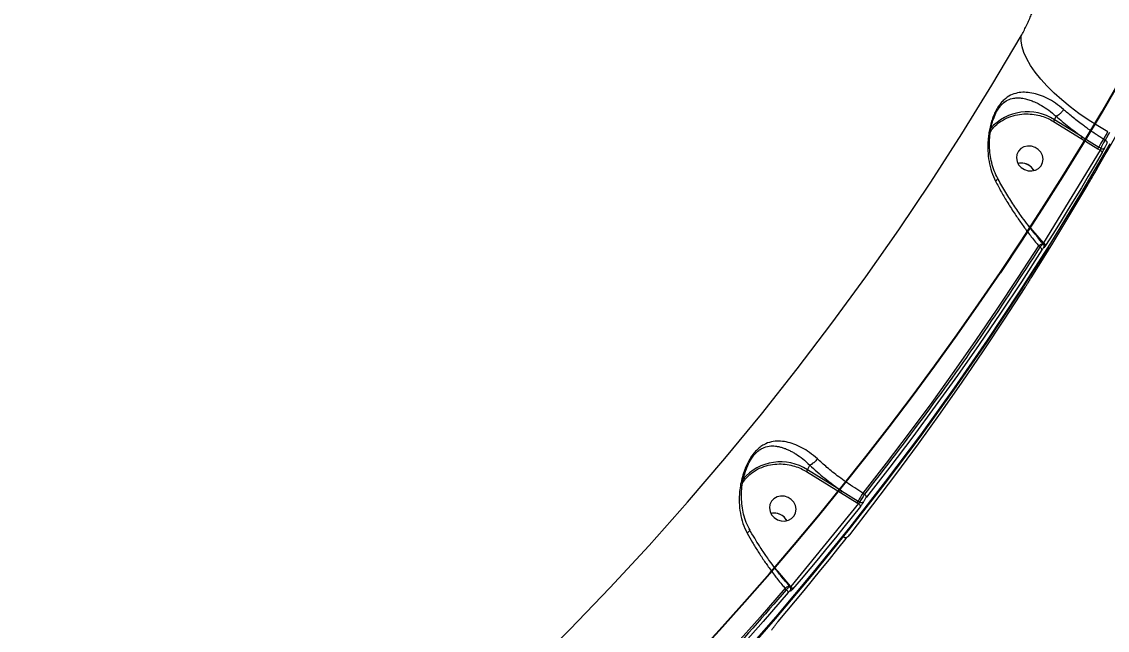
# Model space of a CAD drawing. Header units: millimetres. Extents: x -5609 to 5139, y -3980 to 3221.
# Drawn here: x 3141.1 to 3503.2, y -271.7 to -68.9 of the extents above; entities that cross this region are included whole.
import ezdxf

# ---------------------------------------------------------------- set-up
doc = ezdxf.new("R2010")
doc.units = ezdxf.units.MM
doc.layers.add('DIKOM_ОБЪЕКТ', color=7, linetype='Continuous')
doc.layers.add('DIKOM_РАЗМЕР_ОБЪЕКТА', color=7, linetype='Continuous')
doc.styles.add('style1', font='arial.ttf', dxfattribs={"width": 0.8})
doc.dimstyles.new('1-50', dxfattribs={"dimtxt": 300, "dimasz": 200, "dimexe": 100, "dimexo": 0, "dimgap": 100, "dimtad": 1, "dimtxsty": 'style1', "dimcen": 200, "dimclrd": 7, "dimclre": 7, "dimclrt": 7, "dimadec": 1, "dimazin": 2, "dimtfac": 1, "dimtmove": 0, "dimatfit": 2, "dimfxl": 0, "dimlwd": 25, "dimlwe": 18, "dimarcsym": 0})

# ---------------------------------------------------------------- blocks, each defined once
blk = doc.blocks.new('A$Cc336a1e3')
at = {"color": 7, "linetype": 'Continuous', "lineweight": 15}
for p, q in [((6285.36, 1171.51), (6285.92, 1173.05)), ((6305.4, 1170.78), (6314.62, 1165.09)), ((6305.73, 1171.35), (6306.26, 1172.53)), ((6314.95, 1165.66), (6305.73, 1171.35)), ((6306.26, 1172.53), (6306.26, 1172.53)), ((6324.09, 1167.09), (6322.62, 1164.56)), ((6314.62, 1165.09), (6320.16, 1161.71)), ((6314.95, 1165.66), (6320.48, 1162.25)), ((6322.06, 1164.91), (6322.62, 1164.56)), ((6320.92, 1161.25), (6302.05, 1130.28)), ((6320.16, 1161.71), (6320.92, 1161.25)), ((6321.14, 1161.84), (6320.48, 1162.25)), ((6319.19, 1153.71), (6320.08, 1155.27)), ((6320.08, 1155.27), (6320.55, 1156.07)), ((6302.05, 1130.28), (6297.81, 1135.25)), ((6302.05, 1129.89), (6301.88, 1130.08)), ((6302.05, 1130.28), (6302.04, 1129.99)), ((6300.85, 1128.85), (6300.4, 1129.37)), ((6223.01, 1054.07), (6234.36, 1047.06)), ((6223.34, 1054.64), (6224.07, 1056.26)), ((6234.69, 1047.63), (6223.34, 1054.64)), ((6234.36, 1047.06), (6239.92, 1043.68)), ((6234.69, 1047.63), (6240.24, 1044.21)), ((6241.82, 1046.87), (6242.38, 1046.52)), ((6240.36, 1043.41), (6217.72, 1015.81)), ((6239.92, 1043.68), (6240.36, 1043.41)), ((6240.74, 1043.9), (6240.24, 1044.21)), ((6236.21, 1031.76), (6236.18, 1031.72)), ((6217.63, 1015.91), (6213.4, 1020.88)), ((6216.26, 1014.68), (6215.83, 1015.18)), ((6217.58, 1015.58), (6217.31, 1015.89)), ((6217.72, 1015.81), (6217.63, 1015.91))]:
    blk.add_line(p, q, dxfattribs=at)
at = {"color": 8, "linetype": 'Continuous', "lineweight": 15}
for p, q in [((6297.81, 1135.25), (6296.85, 1136.36)), ((6213.4, 1020.88), (6212.14, 1022.33))]:
    blk.add_line(p, q, dxfattribs=at)
at = {"color": 7, "linetype": 'Continuous', "lineweight": 15, "flags": 128}
for points in [[(6200.12, 991.1), (6212.9, 1005.7), (6225.38, 1020.53), (6237.58, 1035.58), (6249.48, 1050.84), (6261.09, 1066.31), (6272.39, 1081.99), (6283.39, 1097.87), (6294.08, 1113.95), (6304.46, 1130.22), (6314.52, 1146.68), (6324.27, 1163.32)], [(6130.47, 987.83), (6144.1, 1001.47), (6157.45, 1015.35), (6170.52, 1029.48), (6183.3, 1043.84), (6195.79, 1058.43), (6207.99, 1073.25), (6219.9, 1088.29), (6231.5, 1103.54), (6242.79, 1119.01), (6253.78, 1134.68), (6264.46, 1150.55), (6274.82, 1166.62), (6284.86, 1182.88), (6294.58, 1199.32)], [(6323.5, 1167.38), (6320.19, 1169.3), (6316.98, 1171.34), (6313.89, 1173.47), (6310.94, 1175.69), (6308.17, 1177.96), (6305.6, 1180.27), (6303.26, 1182.6), (6301.15, 1184.92), (6299.31, 1187.21), (6297.76, 1189.46), (6296.49, 1191.65), (6295.54, 1193.74), (6294.89, 1195.73), (6294.57, 1197.6), (6294.58, 1199.32)], [(6323.5, 1167.38), (6323.32, 1167.07), (6323.14, 1166.76), (6322.96, 1166.45), (6322.78, 1166.14), (6322.6, 1165.84), (6322.42, 1165.53), (6322.24, 1165.22), (6322.06, 1164.91)], [(6294.61, 1155.42), (6295.69, 1154.73), (6296.91, 1154.34), (6298.17, 1154.28), (6299.38, 1154.56), (6300.43, 1155.15), (6301.24, 1156.01), (6301.74, 1157.07), (6301.9, 1158.24), (6301.7, 1159.42), (6301.16, 1160.53), (6300.32, 1161.47), (6299.24, 1162.16), (6298.02, 1162.55), (6296.76, 1162.61), (6295.55, 1162.33), (6294.5, 1161.74), (6293.69, 1160.88), (6293.19, 1159.82), (6293.03, 1158.65), (6293.23, 1157.47), (6293.77, 1156.36), (6294.61, 1155.42)], [(6321.63, 1160.4), (6319.33, 1156.49), (6317.01, 1152.59), (6314.68, 1148.7), (6312.33, 1144.82), (6309.96, 1140.96), (6307.57, 1137.1), (6305.16, 1133.25), (6302.74, 1129.41)], [(6297.76, 1155.76), (6298.6, 1154.82), (6298.86, 1154.4)], [(6317.72, 1151.17), (6317.9, 1151.49), (6318.09, 1151.8), (6318.27, 1152.12), (6318.45, 1152.44), (6318.64, 1152.75), (6318.82, 1153.07), (6319, 1153.39), (6319.19, 1153.71)], [(6297.95, 1118.71), (6300.37, 1122.54), (6302.78, 1126.39), (6305.17, 1130.25), (6307.54, 1134.12), (6309.89, 1138), (6312.22, 1141.89), (6314.54, 1145.79), (6316.84, 1149.7)], [(6300.4, 1129.37), (6293.54, 1118.76), (6286.54, 1108.23), (6279.41, 1097.78), (6272.15, 1087.42), (6264.76, 1077.15), (6257.24, 1066.97), (6249.59, 1056.87), (6241.82, 1046.87)], [(6301.55, 1127.98), (6294.69, 1117.38), (6287.7, 1106.87), (6280.58, 1096.44), (6273.33, 1086.09), (6265.95, 1075.83), (6258.43, 1065.66), (6250.79, 1055.57), (6243.03, 1045.58)], [(6237.41, 1033.03), (6245.18, 1043.03), (6252.82, 1053.11), (6260.33, 1063.28), (6267.71, 1073.54), (6274.96, 1083.89), (6282.08, 1094.32), (6289.07, 1104.83), (6295.93, 1115.43)], [(6212.22, 1038.71), (6213.3, 1038.02), (6214.51, 1037.63), (6215.78, 1037.57), (6216.98, 1037.85), (6218.03, 1038.44), (6218.85, 1039.3), (6219.35, 1040.36), (6219.51, 1041.53), (6219.31, 1042.71), (6218.77, 1043.82), (6217.92, 1044.76), (6216.85, 1045.45), (6215.63, 1045.84), (6214.37, 1045.9), (6213.16, 1045.62), (6212.11, 1045.03), (6211.3, 1044.17), (6210.79, 1043.11), (6210.63, 1041.94), (6210.84, 1040.76), (6211.38, 1039.65), (6212.22, 1038.71)], [(6241, 1042.47), (6238.22, 1038.97), (6235.43, 1035.49), (6232.62, 1032.02), (6229.8, 1028.56), (6226.96, 1025.11), (6224.1, 1021.68), (6221.23, 1018.26), (6218.35, 1014.84)], [(6215.37, 1039.05), (6216.21, 1038.11), (6216.47, 1037.69)], [(6213.56, 1004.14), (6216.44, 1007.55), (6219.31, 1010.98), (6222.17, 1014.41), (6225.01, 1017.86), (6227.83, 1021.32), (6230.64, 1024.79), (6233.43, 1028.27), (6236.21, 1031.76)], [(6215.83, 1015.18), (6207.49, 1005.53), (6199.02, 995.98), (6190.43, 986.53), (6181.72, 977.18), (6172.89, 967.93), (6163.94, 958.78), (6154.87, 949.74), (6145.68, 940.81)], [(6216.89, 1013.72), (6208.55, 1004.08), (6200.1, 994.54), (6191.52, 985.1), (6182.81, 975.76), (6173.99, 966.52), (6165.05, 957.38), (6156, 948.35), (6146.82, 939.43)]]:
    blk.add_lwpolyline(points, dxfattribs=at)
at = {"color": 8, "linetype": 'Continuous', "lineweight": 15, "flags": 128}
for points in [[(6300.4, 1129.37), (6300.72, 1129.6), (6301.02, 1129.79), (6301.29, 1129.94), (6301.51, 1130.05), (6301.69, 1130.11), (6301.82, 1130.11), (6301.88, 1130.08)], [(6302.04, 1129.99), (6302, 1129.97), (6301.99, 1129.96)], [(6303.77, 1128.91), (6293.75, 1113.21), (6283.06, 1097.14), (6272.06, 1081.26), (6260.75, 1065.58), (6249.15, 1050.1), (6237.25, 1034.84), (6225.05, 1019.79), (6212.56, 1004.97), (6199.79, 990.36)], [(6215.83, 1015.18), (6216.15, 1015.41), (6216.45, 1015.6), (6216.72, 1015.76), (6216.94, 1015.86), (6217.12, 1015.92), (6217.25, 1015.93), (6217.31, 1015.89)]]:
    blk.add_lwpolyline(points, dxfattribs=at)
at = {"color": 8, "linetype": 'Continuous', "lineweight": 15}
for centre, radius, start, end in [((6296.74, 1157.55), 16.47, 56.8932, 138.685), ((6214.35, 1040.87), 16.45, 56.8578, 139.8074)]:
    blk.add_arc(centre, radius, start, end, dxfattribs=at)
at = {"color": 7, "linetype": 'Continuous', "lineweight": 15}
for centre, radius, start, end in [((6309.91, 1168.23), 5.66, 326.2945, 332.9682), ((6349.09, 1147.07), 32.39, 146.5783, 152.0513), ((6322.27, 1163.54), 1.08, 9.6379, 71.0109), ((6314.68, 1165.33), 6.57, 326.6174, 332.0123), ((6321.7, 1162.66), 0.989, 235.8011, 322.9014), ((6294.63, 1152.11), 4.81, 49.3637, 103.4254), ((6294.64, 1152.13), 4.79, 28.1886, 103.593), ((6301.52, 1129.21), 0.935, 340.336, 56.187), ((6301.65, 1129.25), 1.11, 8.4745, 68.8423), ((6268.9, 1028.99), 32.45, 146.5759, 152.0386), ((6241.82, 1045.44), 1.21, 6.5562, 62.6427), ((6234.57, 1047.22), 6.42, 326.5541, 332.0756), ((6241.3, 1044.73), 1, 235.8146, 315.2613), ((6212.24, 1035.4), 4.8, 49.356, 103.4301), ((6212.25, 1035.42), 4.79, 28.1842, 103.5935), ((6217.11, 1014.73), 1.24, 5.3915, 60.564)]:
    blk.add_arc(centre, radius, start, end, dxfattribs=at)
for points, knots in [([(5736.74, 1386.37), (5740.01, 1382.78), (5746.55, 1375.6), (5756.36, 1364.27), (5766.14, 1352.59), (5775.88, 1340.52), (5784.99, 1328.83), (5793.49, 1317.59), (5801.38, 1306.86), (5809.27, 1295.84), (5817.14, 1284.52), (5825, 1272.93), (5832.67, 1261.28), (5840.18, 1249.58), (5847.5, 1237.85), (5854.78, 1225.88), (5861.99, 1213.69), (5869.12, 1201.28), (5875.71, 1189.48), (5881.77, 1178.33), (5887.33, 1167.85), (5892.8, 1157.25), (5898.19, 1146.55), (5903.48, 1135.75), (5908.65, 1124.87), (5914.75, 1111.69), (5921.62, 1096.18), (5929.09, 1078.39), (5936.16, 1060.56), (5941.81, 1045.32), (5946.25, 1032.66), (5949.63, 1022.54), (5952.85, 1012.48), (5955.87, 1002.47), (5958.7, 992.55), (5961.33, 982.71), (5964.01, 971.98), (5966.62, 960.42), (5969.07, 948.15), (5971.1, 936.17), (5972.72, 924.52), (5973.99, 912.44), (5974.78, 900.08), (5974.93, 887.65), (5974.45, 875.89), (5973.55, 868.73), (5973.1, 865.15)], [0, 0, 0, 0, 0.025201, 0.050426, 0.075478, 0.100439, 0.125533, 0.145965, 0.166556, 0.187307, 0.208217, 0.229287, 0.250515, 0.270801, 0.291287, 0.311973, 0.332861, 0.35395, 0.375239, 0.39266, 0.410236, 0.427968, 0.445856, 0.463899, 0.482097, 0.500451, 0.530196, 0.560356, 0.590931, 0.62192, 0.639817, 0.657849, 0.676016, 0.69432, 0.712759, 0.731334, 0.750044, 0.774713, 0.799566, 0.824602, 0.849822, 0.875227, 0.906171, 0.937281, 0.968557, 1, 1, 1, 1]), ([(6294.58, 1199.32), (6294.87, 1199.84), (6295.45, 1200.88), (6296.31, 1202.57), (6297.11, 1204.27), (6297.82, 1205.94), (6298.41, 1207.5), (6298.86, 1208.9), (6299.16, 1210.09), (6299.21, 1210.67), (6299.24, 1210.95)], [0, 0, 0, 0, 0.129653, 0.258127, 0.385532, 0.510889, 0.635321, 0.757513, 0.87922, 1, 1, 1, 1]), ([(6319.95, 1155.08), (6322.32, 1159.21), (6327.75, 1168.68), (6335.93, 1183.69), (6343.63, 1198.29), (6348.27, 1207.54), (6350.14, 1211.28)], [0, 0, 0, 0, 0.223719, 0.513537, 0.803319, 1, 1, 1, 1]), ([(6308.77, 1174.79), (6307.88, 1175.52), (6306.1, 1176.97), (6303.37, 1178.53), (6300.7, 1179.66), (6298.13, 1180.34), (6295.68, 1180.59), (6293.33, 1180.39), (6291.07, 1179.65), (6289.23, 1178.42), (6287.83, 1176.95), (6286.83, 1175.57), (6285.93, 1173.96), (6285.18, 1172.21), (6284.56, 1170.36), (6284.09, 1168.48), (6283.76, 1166.58), (6283.48, 1164.1), (6283.42, 1161.05), (6283.81, 1157.48), (6284.62, 1154.04), (6285.58, 1151.91), (6286.05, 1150.85)], [0, 0, 0, 0, 0.060852, 0.122025, 0.182976, 0.244657, 0.306476, 0.368867, 0.431754, 0.495553, 0.528769, 0.560444, 0.592791, 0.625309, 0.656247, 0.689526, 0.72115, 0.75263, 0.815303, 0.877014, 0.938731, 1, 1, 1, 1]), ([(6308.77, 1174.79), (6308.6, 1174.55), (6308.33, 1174.16), (6307.88, 1173.67), (6307.43, 1173.22), (6306.96, 1172.86), (6306.54, 1172.62), (6306.36, 1172.56), (6306.26, 1172.53)], [0, 0, 0, 0, 0.239239, 0.368294, 0.500129, 0.734002, 0.865035, 1, 1, 1, 1]), ([(6322.06, 1164.91), (6322.06, 1164.91), (6322.06, 1164.91), (6322.06, 1164.91), (6322.06, 1164.91), (6322.05, 1164.91), (6322.03, 1164.92), (6321.96, 1164.97), (6321.66, 1165.15), (6321.02, 1165.56), (6319.91, 1166.27), (6318.76, 1167.04), (6317.74, 1167.74), (6317, 1168.26), (6316.33, 1168.74), (6315.71, 1169.19), (6314.69, 1169.94), (6313.33, 1170.98), (6311.66, 1172.32), (6310.15, 1173.58), (6309.22, 1174.4), (6308.77, 1174.79)], [0, 0, 0, 0, 0.000004, 0.000013, 0.000076, 0.000277, 0.001045, 0.004048, 0.015882, 0.062908, 0.141096, 0.250437, 0.308198, 0.361966, 0.411719, 0.457481, 0.499226, 0.637934, 0.767621, 0.888319, 1, 1, 1, 1]), ([(6286.82, 1151.75), (6286.4, 1152.61), (6285.55, 1154.31), (6284.47, 1157.9), (6283.97, 1161.61), (6284.05, 1165.32), (6284.4, 1168.02), (6284.83, 1170.11), (6285.25, 1171.23), (6285.36, 1171.51)], [0, 0, 0, 0, 0.145096, 0.289017, 0.566263, 0.701272, 0.831445, 0.957401, 1, 1, 1, 1]), ([(6285.33, 1171.52), (6285.38, 1171.65), (6285.54, 1172.18), (6285.77, 1172.67), (6285.94, 1173.03)], [0, 0, 0, 0, 0.255418, 1, 1, 1, 1]), ([(6305.73, 1171.35), (6305.72, 1171.32), (6305.69, 1171.26), (6305.6, 1171.11), (6305.5, 1170.94), (6305.43, 1170.83), (6305.4, 1170.78)], [0, 0, 0, 0, 0.249974, 0.499993, 0.750045, 1, 1, 1, 1]), ([(6306.26, 1172.53), (6307.64, 1171.34), (6310.38, 1168.97), (6313.43, 1166.76), (6314.95, 1165.66)], [0, 0, 0, 0, 0.501791, 1, 1, 1, 1]), ([(6322.62, 1164.56), (6322.49, 1164.34), (6322.2, 1163.87), (6321.82, 1163.18), (6321.54, 1162.65), (6321.31, 1162.21), (6321.21, 1161.98), (6321.14, 1161.84)], [0, 0, 0, 0, 0.226841, 0.499336, 0.652294, 0.786871, 1, 1, 1, 1]), ([(6323.33, 1163.72), (6323.25, 1163.57), (6323.08, 1163.28), (6322.83, 1162.81), (6322.62, 1162.37), (6322.53, 1162.16), (6322.49, 1162.06)], [0, 0, 0, 0, 0.249895, 0.499835, 0.749829, 1, 1, 1, 1]), ([(6321.14, 1161.84), (6321.13, 1161.81), (6321.12, 1161.76), (6321.09, 1161.66), (6321.05, 1161.57), (6321.02, 1161.47), (6320.97, 1161.36), (6320.94, 1161.29), (6320.92, 1161.25)], [0, 0, 0, 0, 0.208948, 0.344324, 0.499976, 0.655698, 0.791169, 1, 1, 1, 1]), ([(6321.63, 1160.4), (6321.64, 1160.46), (6321.65, 1160.57), (6321.5, 1160.8), (6321.24, 1161.05), (6321.03, 1161.18), (6320.92, 1161.25)], [0, 0, 0, 0, 0.240549, 0.499865, 0.759276, 1, 1, 1, 1]), ([(6322.49, 1162.06), (6322.44, 1161.96), (6322.35, 1161.75), (6322.13, 1161.31), (6321.88, 1160.84), (6321.72, 1160.55), (6321.63, 1160.4)], [0, 0, 0, 0, 0.250166, 0.500147, 0.750013, 1, 1, 1, 1]), ([(6301.88, 1130.08), (6300.7, 1131.49), (6298.16, 1134.51), (6294.8, 1139), (6291.75, 1143.46), (6289.05, 1147.73), (6287.43, 1150.66), (6286.6, 1152.17)], [0, 0, 0, 0, 0.203706, 0.437416, 0.612022, 0.799513, 1, 1, 1, 1]), ([(6286.05, 1150.85), (6286.69, 1149.66), (6287.96, 1147.26), (6290.16, 1143.57), (6292.07, 1140.59), (6293.61, 1138.33), (6294.67, 1136.81), (6295.74, 1135.33), (6296.84, 1133.85), (6298.05, 1132.28), (6299.25, 1130.76), (6300.07, 1129.77), (6300.4, 1129.37)], [0, 0, 0, 0, 0.162666, 0.327659, 0.49978, 0.569176, 0.640967, 0.711062, 0.777182, 0.8517, 0.939188, 1, 1, 1, 1]), ([(6316.84, 1149.7), (6316.92, 1149.83), (6317.08, 1150.1), (6317.23, 1150.36), (6317.32, 1150.5), (6317.29, 1150.46), (6317.28, 1150.43)], [0, 0, 0, 0, 0.249848, 0.49978, 0.749754, 1, 1, 1, 1]), ([(6316.86, 1150.13), (6316.97, 1150.23), (6317.26, 1150.46), (6317.51, 1150.87), (6317.67, 1151.12)], [0, 0, 0, 0, 0.401239, 1, 1, 1, 1]), ([(6317.28, 1150.43), (6317.27, 1150.41), (6317.25, 1150.37), (6317.33, 1150.5), (6317.48, 1150.77), (6317.64, 1151.04), (6317.72, 1151.17)], [0, 0, 0, 0, 0.250232, 0.500269, 0.750143, 1, 1, 1, 1]), ([(6302.26, 1128.99), (6302.28, 1129.07), (6302.3, 1129.25), (6302.26, 1129.5), (6302.17, 1129.73), (6302.07, 1129.85), (6302.02, 1129.91)], [0, 0, 0, 0, 0.241653, 0.491879, 0.746193, 1, 1, 1, 1]), ([(6300.85, 1128.85), (6294.73, 1119.46), (6282.48, 1100.68), (6262.97, 1073.22), (6249.24, 1055.42), (6242.38, 1046.52)], [0, 0, 0, 0, 0.333329, 0.666674, 1, 1, 1, 1]), ([(6301.55, 1127.98), (6301.55, 1128.03), (6301.56, 1128.15), (6301.41, 1128.39), (6301.17, 1128.64), (6300.95, 1128.78), (6300.85, 1128.85)], [0, 0, 0, 0, 0.240601, 0.500113, 0.759457, 1, 1, 1, 1]), ([(6302.15, 1128.69), (6302.14, 1128.72), (6302.14, 1128.78), (6302.01, 1128.65), (6301.81, 1128.38), (6301.63, 1128.11), (6301.55, 1127.98)], [0, 0, 0, 0, 0.25012, 0.500106, 0.749974, 1, 1, 1, 1]), ([(6302.4, 1128.9), (6302.35, 1128.84), (6302.27, 1128.73), (6302.19, 1128.65), (6302.14, 1128.62), (6302.14, 1128.67), (6302.15, 1128.69)], [0, 0, 0, 0, 0.249521, 0.499765, 0.750243, 1, 1, 1, 1]), ([(6302.74, 1129.41), (6302.68, 1129.31), (6302.55, 1129.11), (6302.45, 1128.97), (6302.4, 1128.9)], [0, 0, 0, 0, 0.502415, 1, 1, 1, 1]), ([(6295.93, 1115.43), (6296.02, 1115.57), (6296.21, 1115.87), (6296.5, 1116.33), (6296.77, 1116.77), (6296.88, 1116.97), (6296.94, 1117.06)], [0, 0, 0, 0, 0.250163, 0.500038, 0.750052, 1, 1, 1, 1]), ([(6296.94, 1117.06), (6296.98, 1117.13), (6297.05, 1117.25), (6297.2, 1117.49), (6297.36, 1117.77), (6297.49, 1117.96), (6297.55, 1118.06)], [0, 0, 0, 0, 0.249808, 0.500256, 0.750562, 1, 1, 1, 1]), ([(6297.55, 1118.06), (6297.61, 1118.17), (6297.75, 1118.39), (6297.89, 1118.6), (6297.95, 1118.71)], [0, 0, 0, 0, 0.497871, 1, 1, 1, 1]), ([(6226.62, 1058.32), (6225.76, 1059.05), (6224.05, 1060.51), (6221.41, 1062.11), (6218.8, 1063.29), (6216.24, 1064.03), (6213.73, 1064.31), (6211.26, 1064.08), (6209.18, 1063.33), (6207.52, 1062.26), (6206.29, 1061.18), (6205.12, 1059.85), (6204.07, 1058.29), (6203.15, 1056.57), (6202.29, 1054.58), (6201.56, 1052.32), (6201, 1049.87), (6200.6, 1047.01), (6200.5, 1043.77), (6200.86, 1040.21), (6201.68, 1036.74), (6202.7, 1034.6), (6203.2, 1033.53)], [0, 0, 0, 0, 0.061027, 0.122221, 0.183665, 0.245485, 0.307601, 0.36982, 0.433521, 0.466862, 0.498204, 0.530693, 0.563162, 0.594249, 0.627588, 0.669738, 0.711895, 0.753655, 0.815789, 0.877564, 0.938674, 1, 1, 1, 1]), ([(6226.62, 1058.32), (6226.47, 1058.11), (6226.2, 1057.75), (6225.78, 1057.31), (6225.51, 1057.08), (6225.4, 1056.98), (6225.36, 1056.95), (6225.36, 1056.95), (6225.35, 1056.94), (6225.35, 1056.94), (6224.95, 1056.88), (6224.7, 1056.37), (6224.27, 1056.3), (6224.07, 1056.26)], [0, 0, 0, 0, 0.208183, 0.368039, 0.466832, 0.492038, 0.498508, 0.500213, 0.500694, 0.500798, 0.50093, 0.758172, 1, 1, 1, 1]), ([(6241.82, 1046.87), (6240.9, 1047.44), (6239.01, 1048.62), (6236.33, 1050.45), (6233.88, 1052.23), (6231.74, 1053.89), (6229.86, 1055.44), (6228.15, 1056.9), (6227.12, 1057.86), (6226.62, 1058.32)], [0, 0, 0, 0, 0.16691, 0.343411, 0.499297, 0.637444, 0.766942, 0.887795, 1, 1, 1, 1]), ([(6202.24, 1052.73), (6202.42, 1053.38), (6202.74, 1054.5), (6203.21, 1055.6), (6203.41, 1056.05)], [0, 0, 0, 0, 0.580079, 1, 1, 1, 1]), ([(6202.26, 1052.7), (6202.32, 1052.98), (6202.59, 1054.11), (6203.05, 1055.21), (6203.39, 1056.03)], [0, 0, 0, 0, 0.252773, 1, 1, 1, 1]), ([(6223.34, 1054.64), (6223.33, 1054.61), (6223.3, 1054.55), (6223.21, 1054.4), (6223.11, 1054.23), (6223.04, 1054.12), (6223.01, 1054.07)], [0, 0, 0, 0, 0.250192, 0.500164, 0.74981, 1, 1, 1, 1]), ([(6224.07, 1056.26), (6224.07, 1056.26), (6224.07, 1056.26), (6224.07, 1056.26), (6224.07, 1056.26)], [0, 0, 0, 0, 0.469961, 1, 1, 1, 1]), ([(6224.07, 1056.26), (6225.72, 1054.77), (6229.01, 1051.78), (6232.8, 1049.01), (6234.69, 1047.63)], [0, 0, 0, 0, 0.500719, 1, 1, 1, 1]), ([(6204.16, 1034.5), (6203.71, 1035.36), (6202.82, 1037.07), (6201.98, 1039.82), (6201.46, 1042.61), (6201.23, 1046.3), (6201.46, 1049.7), (6202.1, 1052.11), (6202.26, 1052.7)], [0, 0, 0, 0, 0.157132, 0.311649, 0.463955, 0.614965, 0.905205, 1, 1, 1, 1]), ([(6234.36, 1047.06), (6234.39, 1047.11), (6234.44, 1047.19), (6234.51, 1047.3), (6234.56, 1047.39), (6234.61, 1047.47), (6234.66, 1047.56), (6234.68, 1047.6), (6234.69, 1047.63)], [0, 0, 0, 0, 0.239366, 0.368242, 0.500114, 0.631798, 0.760563, 1, 1, 1, 1]), ([(6242.38, 1046.52), (6242.21, 1046.28), (6241.88, 1045.82), (6241.4, 1045.08), (6240.99, 1044.4), (6240.82, 1044.06), (6240.74, 1043.9)], [0, 0, 0, 0, 0.2637, 0.499766, 0.750621, 1, 1, 1, 1]), ([(6240.6, 1043.66), (6240.56, 1043.62), (6240.49, 1043.53), (6240.4, 1043.45), (6240.36, 1043.41)], [0, 0, 0, 0, 0.465791, 1, 1, 1, 1]), ([(6241, 1042.47), (6241.01, 1042.52), (6241.02, 1042.64), (6240.89, 1042.89), (6240.66, 1043.17), (6240.45, 1043.33), (6240.36, 1043.41)], [0, 0, 0, 0, 0.240555, 0.500011, 0.75936, 1, 1, 1, 1]), ([(6240.74, 1043.9), (6240.72, 1043.86), (6240.69, 1043.8), (6240.63, 1043.71), (6240.6, 1043.66)], [0, 0, 0, 0, 0.495289, 1, 1, 1, 1]), ([(6242.02, 1044.02), (6241.97, 1043.92), (6241.87, 1043.72), (6241.61, 1043.31), (6241.31, 1042.87), (6241.1, 1042.6), (6241, 1042.47)], [0, 0, 0, 0, 0.250115, 0.500145, 0.750009, 1, 1, 1, 1]), ([(6243.03, 1045.58), (6242.92, 1045.45), (6242.72, 1045.18), (6242.42, 1044.74), (6242.17, 1044.32), (6242.07, 1044.12), (6242.02, 1044.02)], [0, 0, 0, 0, 0.249983, 0.499781, 0.749893, 1, 1, 1, 1]), ([(6203.2, 1033.53), (6203.78, 1032.51), (6204.94, 1030.44), (6206.89, 1027.29), (6208.6, 1024.72), (6210.01, 1022.69), (6211.11, 1021.17), (6212.23, 1019.67), (6213.46, 1018.08), (6214.63, 1016.62), (6215.47, 1015.61), (6215.83, 1015.18)], [0, 0, 0, 0, 0.162936, 0.328001, 0.500244, 0.573834, 0.656939, 0.74955, 0.822708, 0.924847, 1, 1, 1, 1]), ([(6217.31, 1015.89), (6216.39, 1016.99), (6214.71, 1018.98), (6212.51, 1021.82), (6210.81, 1024.12), (6209.54, 1025.94), (6208.4, 1027.61), (6207.14, 1029.53), (6205.58, 1032.02), (6204.52, 1033.87), (6203.93, 1034.9)], [0, 0, 0, 0, 0.183958, 0.335807, 0.456854, 0.547371, 0.618413, 0.715469, 0.842625, 1, 1, 1, 1]), ([(6236.81, 1032.4), (6236.73, 1032.31), (6236.57, 1032.14), (6236.21, 1032.01), (6235.82, 1032.01), (6235.6, 1032.12), (6235.49, 1032.18)], [0, 0, 0, 0, 0.241025, 0.499821, 0.758842, 1, 1, 1, 1]), ([(6236.21, 1031.76), (6236.31, 1031.88), (6236.5, 1032.12), (6236.71, 1032.36), (6236.83, 1032.47), (6236.82, 1032.42), (6236.81, 1032.4)], [0, 0, 0, 0, 0.249794, 0.499717, 0.749718, 1, 1, 1, 1]), ([(6236.79, 1032.38), (6236.8, 1032.38), (6236.99, 1032.52), (6237.18, 1032.75), (6237.35, 1032.98)], [0, 0, 0, 0, 0.040821, 1, 1, 1, 1]), ([(6236.81, 1032.4), (6236.81, 1032.37), (6236.79, 1032.32), (6236.91, 1032.43), (6237.12, 1032.67), (6237.31, 1032.91), (6237.41, 1033.03)], [0, 0, 0, 0, 0.250251, 0.500217, 0.750118, 1, 1, 1, 1]), ([(6236.16, 1031.73), (6236.16, 1031.74), (6236.17, 1031.77), (6236.15, 1031.8), (6236.14, 1031.81)], [0, 0, 0, 0, 0.500721, 1, 1, 1, 1]), ([(6216.26, 1014.68), (6208.83, 1006.15), (6193.96, 989.08), (6170.6, 964.32), (6154.37, 948.41), (6146.26, 940.45)], [0, 0, 0, 0, 0.333329, 0.666673, 1, 1, 1, 1]), ([(6216.89, 1013.72), (6216.9, 1013.77), (6216.91, 1013.89), (6216.78, 1014.15), (6216.55, 1014.43), (6216.36, 1014.6), (6216.26, 1014.68)], [0, 0, 0, 0, 0.240697, 0.499991, 0.759293, 1, 1, 1, 1]), ([(6217.62, 1014.28), (6217.62, 1014.31), (6217.61, 1014.38), (6217.44, 1014.29), (6217.2, 1014.07), (6216.99, 1013.83), (6216.89, 1013.72)], [0, 0, 0, 0, 0.250191, 0.500235, 0.750127, 1, 1, 1, 1]), ([(6217.82, 1014.74), (6217.83, 1014.82), (6217.84, 1014.99), (6217.79, 1015.22), (6217.7, 1015.43), (6217.61, 1015.55), (6217.56, 1015.6)], [0, 0, 0, 0, 0.246894, 0.498705, 0.75088, 1, 1, 1, 1]), ([(6218.35, 1014.84), (6218.24, 1014.73), (6218.04, 1014.49), (6217.8, 1014.27), (6217.64, 1014.18), (6217.63, 1014.24), (6217.62, 1014.28)], [0, 0, 0, 0, 0.249934, 0.499757, 0.749775, 1, 1, 1, 1]), ([(6212.42, 1002.65), (6212.48, 1002.74), (6212.6, 1002.93), (6212.9, 1003.32), (6213.23, 1003.75), (6213.45, 1004.01), (6213.56, 1004.14)], [0, 0, 0, 0, 0.250078, 0.499999, 0.749881, 1, 1, 1, 1]), ([(6211.27, 1001.17), (6211.38, 1001.3), (6211.6, 1001.56), (6211.94, 1001.98), (6212.23, 1002.37), (6212.36, 1002.56), (6212.42, 1002.65)], [0, 0, 0, 0, 0.250076, 0.500009, 0.749936, 1, 1, 1, 1])]:
    blk.add_open_spline(points, degree=3, knots=knots, dxfattribs=at)
at = {"color": 8, "linetype": 'Continuous', "lineweight": 15}
for points, knots in [([(6285.94, 1173.03), (6286, 1173.19), (6286.27, 1173.86), (6286.9, 1174.92), (6287.76, 1176.11), (6288.99, 1177.33), (6290.58, 1178.25), (6292.09, 1178.59), (6293.19, 1178.66), (6293.88, 1178.65), (6294.53, 1178.6), (6295.26, 1178.5), (6295.98, 1178.36), (6297.02, 1178.09), (6298.26, 1177.67), (6299.81, 1177), (6301.66, 1176.01), (6303.83, 1174.63), (6305.45, 1173.23), (6306.26, 1172.53)], [0, 0, 0, 0, 0.01466, 0.064426, 0.114739, 0.165343, 0.26825, 0.372665, 0.406742, 0.441263, 0.478058, 0.505427, 0.550707, 0.583388, 0.654481, 0.725265, 0.793071, 0.897222, 1, 1, 1, 1]), ([(6284.35, 1167.38), (6284.68, 1167.84), (6285.59, 1169.15), (6287.67, 1170.81), (6290.39, 1172.27), (6293.3, 1173.12), (6296.19, 1173.4), (6298.91, 1173.21), (6301.36, 1172.64), (6303.53, 1171.84), (6304.8, 1171.12), (6305.4, 1170.78)], [0, 0, 0, 0, 0.07598, 0.214397, 0.349825, 0.479701, 0.601998, 0.715496, 0.819611, 0.91431, 1, 1, 1, 1]), ([(6286.66, 1152.02), (6286.69, 1151.94), (6286.72, 1151.85), (6286.7, 1151.72), (6286.68, 1151.65), (6286.62, 1151.49), (6286.43, 1151.21), (6286.19, 1150.98), (6286.05, 1150.85)], [0, 0, 0, 0, 0.310687, 0.316585, 0.365484, 0.502981, 0.718882, 1, 1, 1, 1]), ([(6302.04, 1129.83), (6302.03, 1129.87), (6302.02, 1129.96), (6301.76, 1129.8), (6301.36, 1129.43), (6301.02, 1129.04), (6300.85, 1128.85)], [0, 0, 0, 0, 0.212476, 0.477905, 0.740074, 1, 1, 1, 1]), ([(6302.15, 1128.69), (6302.19, 1128.78), (6302.26, 1128.89), (6302.26, 1129.01), (6302.26, 1129.04)], [0, 0, 0, 0, 0.779326, 1, 1, 1, 1]), ([(6203.41, 1056.05), (6203.45, 1056.13), (6203.7, 1056.75), (6204.29, 1057.84), (6205.22, 1059.25), (6206.25, 1060.42), (6207.32, 1061.32), (6208.76, 1062.16), (6210.19, 1062.55), (6211.61, 1062.64), (6212.68, 1062.58), (6213.77, 1062.4), (6214.87, 1062.12), (6215.98, 1061.73), (6217.13, 1061.23), (6218.28, 1060.65), (6219.82, 1059.74), (6221.75, 1058.4), (6223.3, 1056.97), (6224.07, 1056.26)], [0, 0, 0, 0, 0.007625, 0.058821, 0.10938, 0.159762, 0.210567, 0.262142, 0.366749, 0.419095, 0.471582, 0.524407, 0.577687, 0.631012, 0.684047, 0.73991, 0.79005, 0.895438, 1, 1, 1, 1]), ([(6201.77, 1050.41), (6202.15, 1050.96), (6203.12, 1052.36), (6205.28, 1054.1), (6208, 1055.56), (6210.91, 1056.41), (6213.8, 1056.69), (6216.52, 1056.49), (6218.97, 1055.93), (6221.13, 1055.13), (6222.4, 1054.41), (6223.01, 1054.07)], [0, 0, 0, 0, 0.089319, 0.225735, 0.359227, 0.487208, 0.60776, 0.719619, 0.822213, 0.915564, 1, 1, 1, 1]), ([(6203.99, 1034.77), (6204.01, 1034.68), (6204.04, 1034.59), (6204, 1034.46), (6203.99, 1034.44), (6203.97, 1034.37), (6203.88, 1034.21), (6203.65, 1033.92), (6203.36, 1033.67), (6203.2, 1033.53)], [0, 0, 0, 0, 0.326417, 0.327995, 0.340689, 0.376155, 0.509826, 0.722761, 1, 1, 1, 1]), ([(6217.54, 1015.58), (6217.54, 1015.59), (6217.51, 1015.65), (6217.27, 1015.53), (6216.83, 1015.22), (6216.45, 1014.86), (6216.26, 1014.68)], [0, 0, 0, 0, 0.068852, 0.385325, 0.693197, 1, 1, 1, 1]), ([(6217.63, 1015.91), (6217.59, 1015.88), (6217.51, 1015.82), (6217.45, 1015.79), (6217.42, 1015.78)], [0, 0, 0, 0, 0.493139, 1, 1, 1, 1]), ([(6217.72, 1015.81), (6217.7, 1015.75), (6217.67, 1015.64), (6217.62, 1015.52), (6217.61, 1015.49), (6217.6, 1015.48)], [0, 0, 0, 0, 0.362428, 0.709893, 1, 1, 1, 1]), ([(6217.62, 1014.28), (6217.68, 1014.37), (6217.8, 1014.54), (6217.82, 1014.75), (6217.82, 1014.85)], [0, 0, 0, 0, 0.509117, 1, 1, 1, 1])]:
    blk.add_open_spline(points, degree=3, knots=knots, dxfattribs=at)
blk = doc.blocks.new('*D3')
at = {"layer": 'Defpoints', "color": 0, "transparency": 16777216}
for p in [(3639.92, 380.08), (-2820.17, -123), (3639.92, -3311)]:
    blk.add_point(p, dxfattribs=at)
at = {"layer": 'DIKOM_РАЗМЕР_ОБЪЕКТА', "color": 7, "lineweight": 18, "transparency": 16777216}
for p, q in [((3639.92, 380.08), (3639.92, -3411)), ((-2820.17, -123), (-2820.17, -3411))]:
    blk.add_line(p, q, dxfattribs=at)
at = {"layer": 'DIKOM_РАЗМЕР_ОБЪЕКТА', "color": 7, "lineweight": 25, "transparency": 16777216}
blk.add_line((-2620.17, -3311), (3439.92, -3311), dxfattribs=at)
at = {"layer": 'DIKOM_РАЗМЕР_ОБЪЕКТА', "color": 7, "transparency": 16777216}
for points in [[(-2620.17, -3277.67), (-2620.17, -3344.33), (-2820.17, -3311)], [(3439.92, -3277.67), (3439.92, -3344.33), (3639.92, -3311)]]:
    blk.add_solid(points, dxfattribs=at)
at = {"layer": 'DIKOM_РАЗМЕР_ОБЪЕКТА', "color": 7, "transparency": 16777216, "insert": (300, -3057.83), "char_height": 300, "attachment_point": 5, "style": 'style1'}
blk.add_mtext('6450', dxfattribs=at)

msp = doc.modelspace()

# ---------------------------------------------------------------- linework, layer by layer
at = {"layer": 'DIKOM_РАЗМЕР_ОБЪЕКТА'}
msp.add_circle((2594.5, 436), 1052.678, dxfattribs=at)

# ---------------------------------------------------------------- block references
at = {"layer": 'DIKOM_ОБЪЕКТ'}
msp.add_blockref('A$Cc336a1e3', (-2820.166, -1272.903), dxfattribs=at)

# ---------------------------------------------------------------- dimensions: what is measured, and where the dimension line sits
at = {"layer": 'DIKOM_РАЗМЕР_ОБЪЕКТА'}
dim = msp.add_linear_dim(base=(3639.915, -3311), p1=(-2820.166, -123), p2=(3639.915, 380.085), text='6450', dimstyle='1-50', dxfattribs=at)
dim.commit()
dim.dimension.update_dxf_attribs({"geometry": '*D3', "text_midpoint": (300, -3311), "dimtype": 160})

doc.saveas('drawing.dxf')
